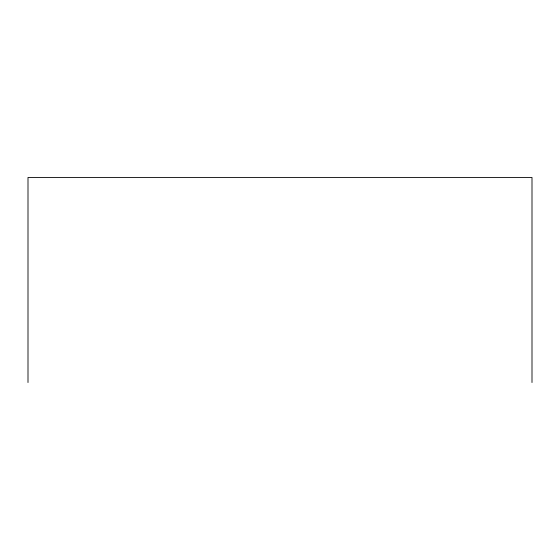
<?xml version="1.0" encoding="UTF-8"?>
<svg xmlns="http://www.w3.org/2000/svg" width="560" height="560" viewBox="0 0 560 560"><rect width="100%" height="100%" fill="white"/><g stroke="black" fill="none" stroke-linecap="round" stroke-linejoin="round"><path stroke-width="0.84" d="M532 382.529L532 177.471L28 177.471L28 382.529"/></g></svg>
